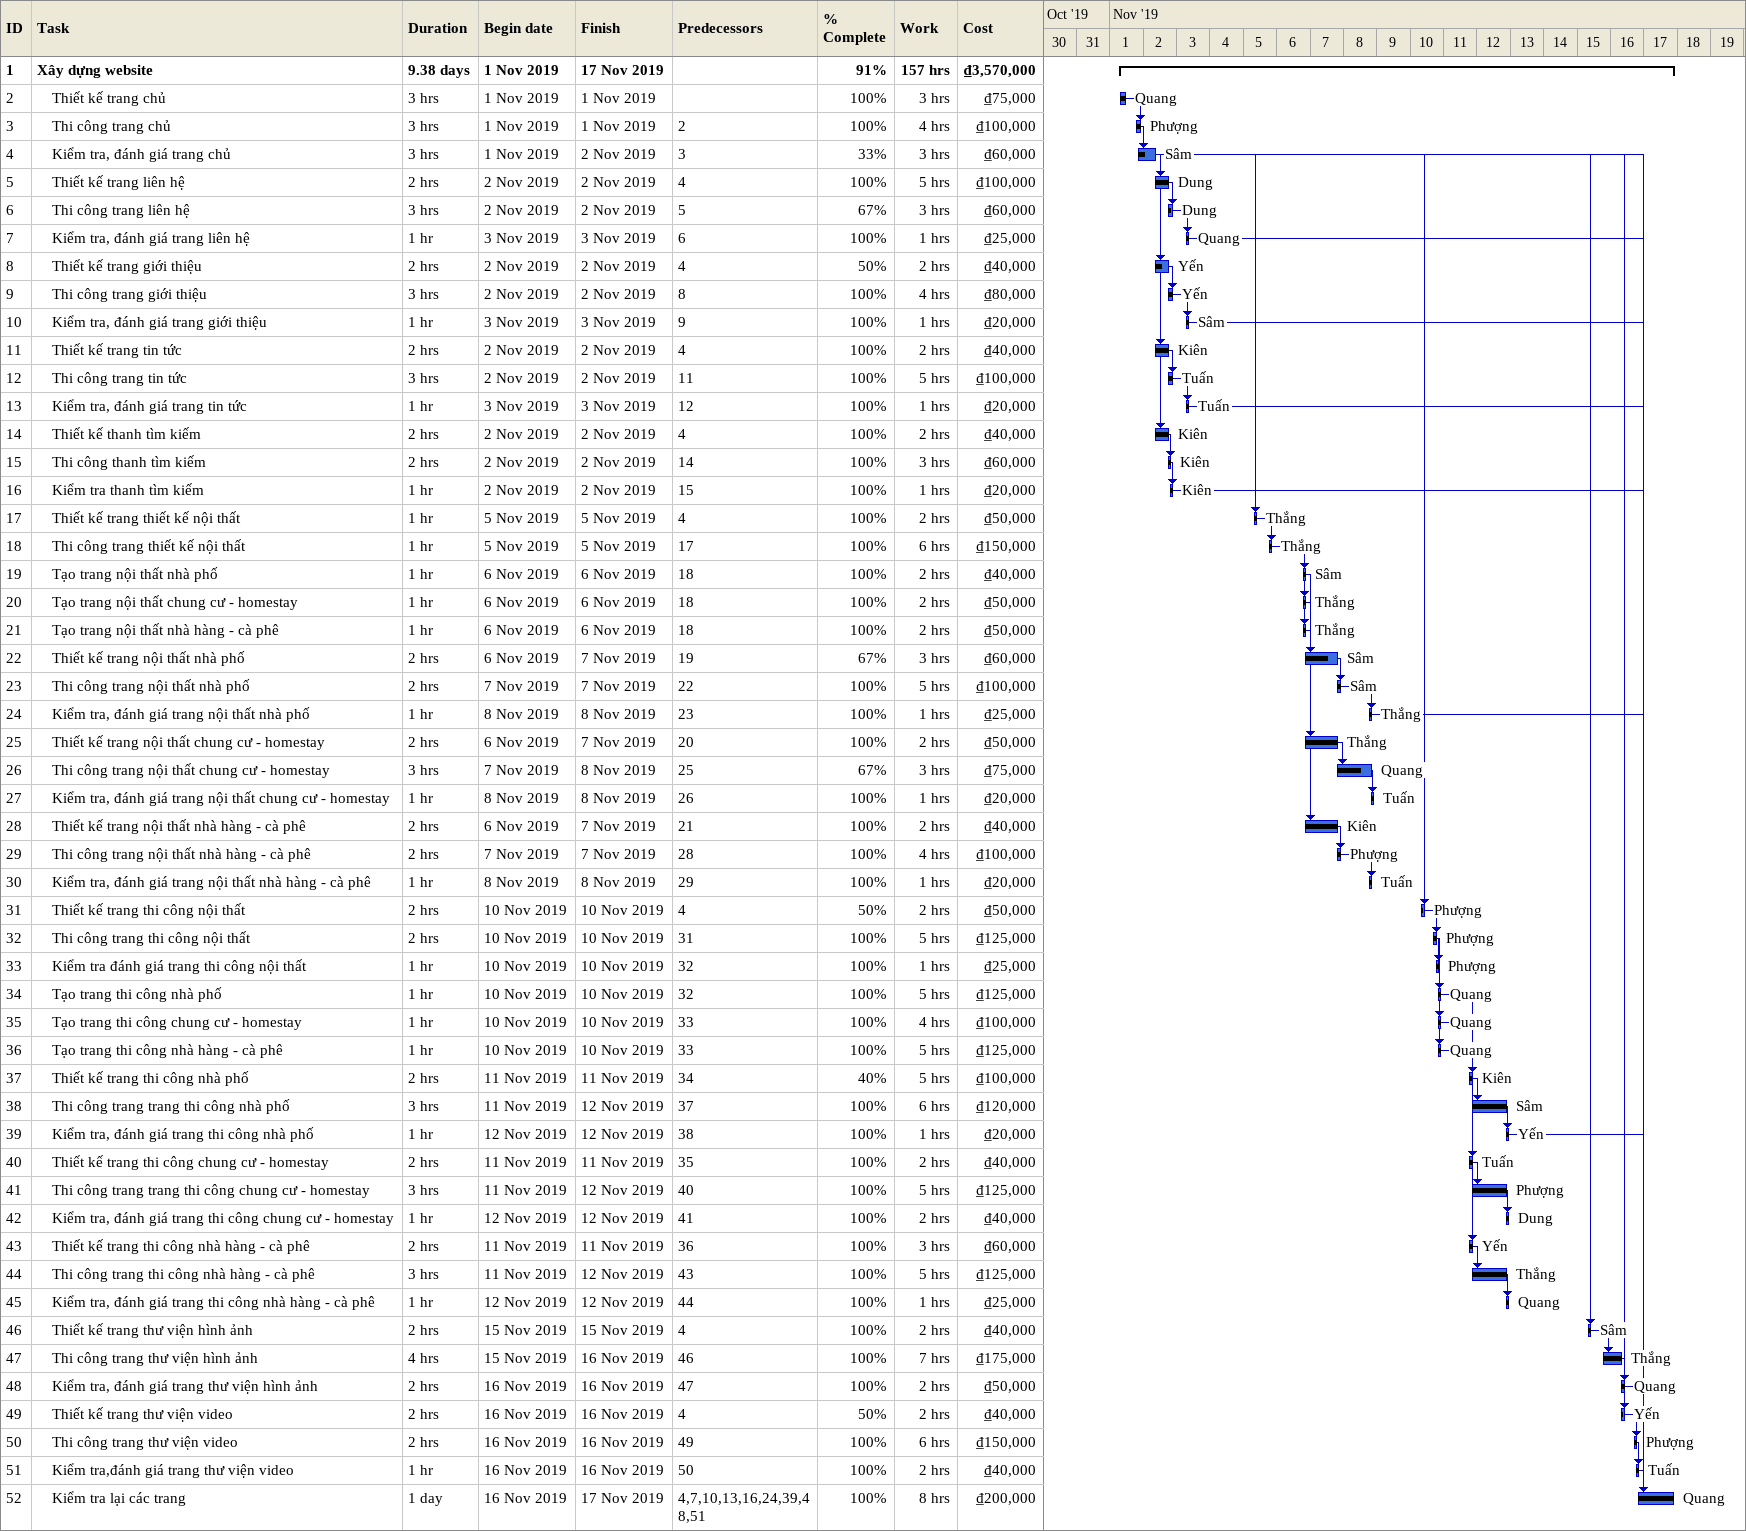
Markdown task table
| ID | Level | Task | Duration | Start | Finish | Predecessors | Resources | % complete | Work (h) | Cost (₫) |
|---|---|---|---|---|---|---|---|---|---|---|
| 1 | 1 | **Xây dựng website** | 9.38d | 2019-11-01 | 2019-11-17 |  |  | 91 | 157 | 3570000 |
| 2 | 2 | Thiết kế trang chủ | 3h | 2019-11-01 | 2019-11-01 |  | Quang | 100 | 3 | 75000 |
| 3 | 2 | Thi công trang chủ | 3h | 2019-11-01 | 2019-11-01 | 2 | Phượng | 100 | 4 | 100000 |
| 4 | 2 | Kiểm tra, đánh giá trang chủ | 3h | 2019-11-01 | 2019-11-02 | 3 | Sâm | 33 | 3 | 60000 |
| 5 | 2 | Thiết kế trang liên hệ | 2h | 2019-11-02 | 2019-11-02 | 4 | Dung | 100 | 5 | 100000 |
| 6 | 2 | Thi công trang liên hệ | 3h | 2019-11-02 | 2019-11-02 | 5 | Dung | 67 | 3 | 60000 |
| 7 | 2 | Kiểm tra, đánh giá trang liên hệ | 1h | 2019-11-03 | 2019-11-03 | 6 | Quang | 100 | 1 | 25000 |
| 8 | 2 | Thiết kế trang giới thiệu | 2h | 2019-11-02 | 2019-11-02 | 4 | Yến | 50 | 2 | 40000 |
| 9 | 2 | Thi công trang giới thiệu | 3h | 2019-11-02 | 2019-11-02 | 8 | Yến | 100 | 4 | 80000 |
| 10 | 2 | Kiểm tra, đánh giá trang giới thiệu | 1h | 2019-11-03 | 2019-11-03 | 9 | Sâm | 100 | 1 | 20000 |
| 11 | 2 | Thiết kế trang tin tức | 2h | 2019-11-02 | 2019-11-02 | 4 | Kiên | 100 | 2 | 40000 |
| 12 | 2 | Thi công trang tin tức | 3h | 2019-11-02 | 2019-11-02 | 11 | Tuấn | 100 | 5 | 100000 |
| 13 | 2 | Kiểm tra, đánh giá trang tin tức | 1h | 2019-11-03 | 2019-11-03 | 12 | Tuấn | 100 | 1 | 20000 |
| 14 | 2 | Thiết kế thanh tìm kiếm | 2h | 2019-11-02 | 2019-11-02 | 4 | Kiên | 100 | 2 | 40000 |
| 15 | 2 | Thi công thanh tìm kiếm | 2h | 2019-11-02 | 2019-11-02 | 14 | Kiên | 100 | 3 | 60000 |
| 16 | 2 | Kiểm tra thanh tìm kiếm | 1h | 2019-11-02 | 2019-11-02 | 15 | Kiên | 100 | 1 | 20000 |
| 17 | 2 | Thiết kế trang thiết kế nội thất | 1h | 2019-11-05 | 2019-11-05 | 4 | Thắng | 100 | 2 | 50000 |
| 18 | 2 | Thi công trang thiết kế nội thất | 1h | 2019-11-05 | 2019-11-05 | 17 | Thắng | 100 | 6 | 150000 |
| 19 | 2 | Tạo trang nội thất nhà phố | 1h | 2019-11-06 | 2019-11-06 | 18 | Sâm | 100 | 2 | 40000 |
| 20 | 2 | Tạo trang nội thất chung cư - homestay | 1h | 2019-11-06 | 2019-11-06 | 18 | Thắng | 100 | 2 | 50000 |
| 21 | 2 | Tạo trang nội thất nhà hàng - cà phê | 1h | 2019-11-06 | 2019-11-06 | 18 | Thắng | 100 | 2 | 50000 |
| 22 | 2 | Thiết kế trang nội thất nhà phố | 2h | 2019-11-06 | 2019-11-07 | 19 | Sâm | 67 | 3 | 60000 |
| 23 | 2 | Thi công trang nội thất nhà phố | 2h | 2019-11-07 | 2019-11-07 | 22 | Sâm | 100 | 5 | 100000 |
| 24 | 2 | Kiểm tra, đánh giá trang nội thất nhà phố | 1h | 2019-11-08 | 2019-11-08 | 23 | Thắng | 100 | 1 | 25000 |
| 25 | 2 | Thiết kế trang nội thất chung cư - homestay | 2h | 2019-11-06 | 2019-11-07 | 20 | Thắng | 100 | 2 | 50000 |
| 26 | 2 | Thi công trang nội thất chung cư - homestay | 3h | 2019-11-07 | 2019-11-08 | 25 | Quang | 67 | 3 | 75000 |
| 27 | 2 | Kiểm tra, đánh giá trang nội thất chung cư - homestay | 1h | 2019-11-08 | 2019-11-08 | 26 | Tuấn | 100 | 1 | 20000 |
| 28 | 2 | Thiết kế trang nội thất nhà hàng - cà phê | 2h | 2019-11-06 | 2019-11-07 | 21 | Kiên | 100 | 2 | 40000 |
| 29 | 2 | Thi công trang nội thất nhà hàng - cà phê | 2h | 2019-11-07 | 2019-11-07 | 28 | Phượng | 100 | 4 | 100000 |
| 30 | 2 | Kiểm tra, đánh giá trang nội thất nhà hàng - cà phê | 1h | 2019-11-08 | 2019-11-08 | 29 | Tuấn | 100 | 1 | 20000 |
| 31 | 2 | Thiết kế trang thi công nội thất | 2h | 2019-11-10 | 2019-11-10 | 4 | Phượng | 50 | 2 | 50000 |
| 32 | 2 | Thi công trang thi công nội thất | 2h | 2019-11-10 | 2019-11-10 | 31 | Phượng | 100 | 5 | 125000 |
| 33 | 2 | Kiểm tra đánh giá trang thi công nội thất | 1h | 2019-11-10 | 2019-11-10 | 32 | Phượng | 100 | 1 | 25000 |
| 34 | 2 | Tạo trang thi công nhà phố | 1h | 2019-11-10 | 2019-11-10 | 32 | Quang | 100 | 5 | 125000 |
| 35 | 2 | Tạo trang thi công chung cư - homestay | 1h | 2019-11-10 | 2019-11-10 | 33 | Quang | 100 | 4 | 100000 |
| 36 | 2 | Tạo trang thi công nhà hàng - cà phê | 1h | 2019-11-10 | 2019-11-10 | 33 | Quang | 100 | 5 | 125000 |
| 37 | 2 | Thiết kế trang thi công nhà phố | 2h | 2019-11-11 | 2019-11-11 | 34 | Kiên | 40 | 5 | 100000 |
| 38 | 2 | Thi công trang trang thi công nhà phố | 3h | 2019-11-11 | 2019-11-12 | 37 | Sâm | 100 | 6 | 120000 |
| 39 | 2 | Kiểm tra, đánh giá trang thi công nhà phố | 1h | 2019-11-12 | 2019-11-12 | 38 | Yến | 100 | 1 | 20000 |
| 40 | 2 | Thiết kế trang thi công chung cư - homestay | 2h | 2019-11-11 | 2019-11-11 | 35 | Tuấn | 100 | 2 | 40000 |
| 41 | 2 | Thi công trang trang thi công chung cư - homestay | 3h | 2019-11-11 | 2019-11-12 | 40 | Phượng | 100 | 5 | 125000 |
| 42 | 2 | Kiểm tra, đánh giá trang thi công chung cư - homestay | 1h | 2019-11-12 | 2019-11-12 | 41 | Dung | 100 | 2 | 40000 |
| 43 | 2 | Thiết kế trang thi công nhà hàng - cà phê | 2h | 2019-11-11 | 2019-11-11 | 36 | Yến | 100 | 3 | 60000 |
| 44 | 2 | Thi công trang thi công nhà hàng - cà phê | 3h | 2019-11-11 | 2019-11-12 | 43 | Thắng | 100 | 5 | 125000 |
| 45 | 2 | Kiểm tra, đánh giá trang thi công nhà hàng - cà phê | 1h | 2019-11-12 | 2019-11-12 | 44 | Quang | 100 | 1 | 25000 |
| 46 | 2 | Thiết kế trang thư viện hình ảnh | 2h | 2019-11-15 | 2019-11-15 | 4 | Sâm | 100 | 2 | 40000 |
| 47 | 2 | Thi công trang thư viện hình ảnh | 4h | 2019-11-15 | 2019-11-16 | 46 | Thắng | 100 | 7 | 175000 |
| 48 | 2 | Kiểm tra, đánh giá trang thư viện hình ảnh | 2h | 2019-11-16 | 2019-11-16 | 47 | Quang | 100 | 2 | 50000 |
| 49 | 2 | Thiết kế trang thư viện video | 2h | 2019-11-16 | 2019-11-16 | 4 | Yến | 50 | 2 | 40000 |
| 50 | 2 | Thi công trang thư viện video | 2h | 2019-11-16 | 2019-11-16 | 49 | Phượng | 100 | 6 | 150000 |
| 51 | 2 | Kiểm tra,đánh giá trang thư viện video | 1h | 2019-11-16 | 2019-11-16 | 50 | Tuấn | 100 | 2 | 40000 |
| 52 | 2 | Kiểm tra lại các trang | 1d | 2019-11-16 | 2019-11-17 | 4, 7, 10, 13, 16, 24, 39, 48, 51 | Quang | 100 | 8 | 200000 |
